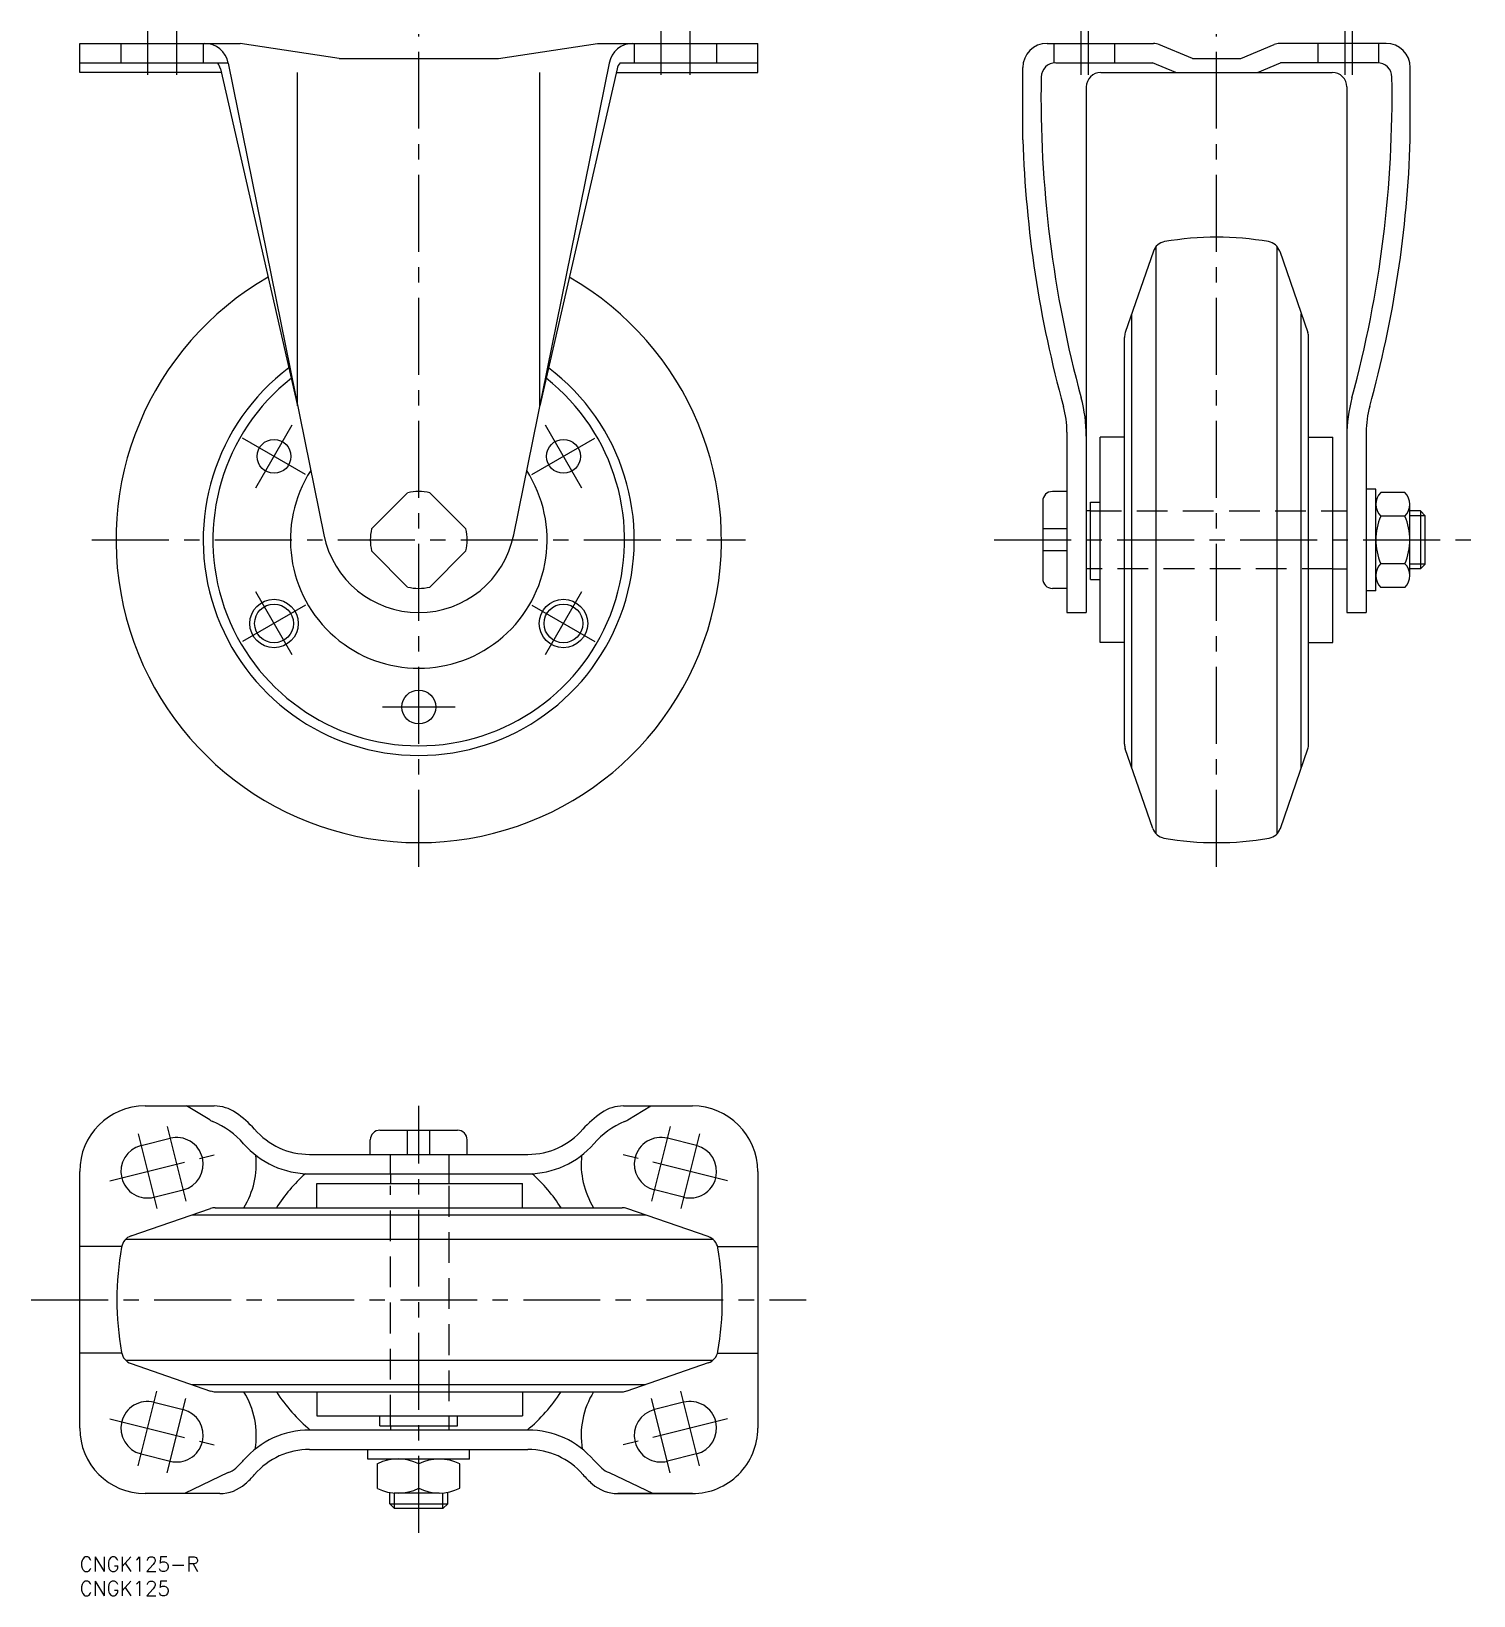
# Model space of a CAD drawing. Extents: x -10 to 288, y -8 to 315.
import ezdxf

# ---------------------------------------------------------------- set-up
doc = ezdxf.new("R2010")
doc.units = 0
doc.header["$LTSCALE"] = 0.5
doc.linetypes.add('CENTER', pattern=[50.8, 31.75, -6.35, 6.35, -6.35])
doc.linetypes.add('DASHED', pattern=[19.05, 12.7, -6.35])
doc.layers.get('0').update_dxf_attribs({"linetype": 'CONTINUOUS'})
for name, color, linetype in [('MSM_CENTER', 1, 'CENTER'), ('MSM_CONTINUOUS', 7, 'CONTINUOUS'), ('MSM_DASHED', 4, 'DASHED'), ('MSM_NARROW', 5, 'CONTINUOUS'), ('MSM_PART_NUMBER', 7, 'CONTINUOUS')]:
    doc.layers.add(name, color=color, linetype=linetype)
doc.styles.get("Standard").update_dxf_attribs({"font": 'txt.shx', "height": 3, "bigfont": 'bigfont.shx'})

# ---------------------------------------------------------------- blocks, each defined once
blk = doc.blocks.new('*U2')
at = {"layer": 'MSM_PART_NUMBER'}
blk.add_text('CNGK125-R', height=3, dxfattribs=at).set_placement((0, -3))
blk = doc.blocks.new('*U3')
at = {"layer": 'MSM_PART_NUMBER'}
blk.add_text('CNGK125', height=3, dxfattribs=at).set_placement((0, -8))

msp = doc.modelspace()

# ---------------------------------------------------------------- linework, layer by layer
for centre, radius, start, end in [((224.52, 268.58), 3, 99.8752, 160.9687), ((234.73, 209.96), 62.5, 80.1248, 99.8752), ((244.93, 268.58), 3, 19.0313, 80.1248)]:
    msp.add_arc(centre, radius, start, end)
at = {"layer": 'MSM_CENTER'}
for p, q in [((14, 314.96), (14, 305.96)), ((20, 314.96), (20, 305.96)), ((70, 142.46), (70, 314.36)), ((120, 314.96), (120, 305.96)), ((126, 314.96), (126, 305.96)), ((206.73, 314.96), (206.73, 305.96)), ((208.23, 314.96), (208.23, 305.96)), ((234.73, 142.46), (234.73, 314.36)), ((261.23, 314.96), (261.23, 305.96)), ((262.73, 314.96), (262.73, 305.96)), ((36.37, 220.72), (43.87, 233.71)), ((96.13, 233.71), (103.63, 220.72)), ((46.62, 223.46), (33.63, 230.96)), ((93.38, 223.46), (106.37, 230.96)), ((2.5, 209.96), (137.5, 209.96)), ((188.83, 209.96), (287.83, 209.96)), ((43.87, 186.22), (36.37, 199.21)), ((103.63, 199.21), (96.13, 186.22)), ((46.62, 196.46), (33.63, 188.96)), ((93.38, 196.46), (106.37, 188.96)), ((77.5, 175.46), (62.5, 175.46)), ((70, 5), (70, 93.1)), ((12.06, 87.36), (15.94, 71.84)), ((18.06, 88.86), (21.94, 73.34)), ((121.94, 88.86), (118.06, 73.34)), ((127.94, 87.36), (124.06, 71.84)), ((6.24, 77.66), (27.76, 83.04)), ((133.76, 77.66), (112.24, 83.04)), ((-10, 53.1), (150, 53.1)), ((12.06, 18.84), (15.94, 34.36)), ((18.06, 17.34), (21.94, 32.86)), ((121.94, 17.34), (118.06, 32.86)), ((127.94, 18.84), (124.06, 34.36)), ((6.24, 28.54), (27.76, 23.16)), ((133.76, 28.54), (112.24, 23.16))]:
    msp.add_line(p, q, dxfattribs=at)
at = {"layer": 'MSM_CONTINUOUS'}
for p, q in [((0, 312.46), (33.1, 312.46)), ((0, 306.46), (0, 312.46)), ((53.56, 309.36), (33.1, 312.46)), ((86.44, 309.36), (106.9, 312.46)), ((106.9, 312.46), (140, 312.46)), ((140, 306.46), (140, 312.46)), ((199.73, 312.46), (221.73, 312.46)), ((229.73, 309.36), (222.84, 312.24)), ((239.73, 309.36), (246.61, 312.24)), ((269.73, 312.46), (247.73, 312.46)), ((0, 308.46), (30.66, 308.46)), ((29.04, 307.21), (45, 237.65)), ((30.68, 308.41), (50.4, 210.99)), ((53.56, 309.36), (86.44, 309.36)), ((109.32, 308.41), (89.6, 210.99)), ((110.96, 307.21), (95, 237.65)), ((111.56, 308.46), (140, 308.46)), ((194.73, 292.57), (194.73, 307.46)), ((201.51, 308.46), (221.51, 308.46)), ((226.29, 306.46), (221.51, 308.46)), ((229.73, 309.36), (239.73, 309.36)), ((243.16, 306.46), (247.95, 308.46)), ((267.94, 308.46), (247.95, 308.46)), ((274.73, 292.58), (274.73, 307.46)), ((29.21, 306.46), (0, 306.46)), ((45, 237.65), (45, 306.46)), ((95, 237.65), (95, 306.46)), ((110.79, 306.46), (140, 306.46)), ((210.83, 306.46), (258.63, 306.46)), ((207.83, 303.46), (207.83, 194.96)), ((261.63, 303.46), (261.63, 194.96)), ((221.69, 269.56), (215.89, 252.76)), ((222.23, 149.29), (222.23, 270.51)), ((247.23, 149.29), (247.23, 270.51)), ((247.77, 269.56), (253.56, 252.76)), ((217.23, 162.93), (217.23, 256.63)), ((252.23, 162.93), (252.23, 256.63)), ((215.73, 167.78), (215.73, 251.78)), ((253.73, 167.78), (253.73, 251.78)), ((203.83, 232.21), (203.83, 194.96)), ((210.73, 188.75), (210.73, 231.18)), ((215.73, 231.18), (210.73, 231.18)), ((253.73, 231.18), (258.73, 231.18)), ((258.73, 188.75), (258.73, 231.18)), ((265.63, 232.21), (265.63, 194.96)), ((60.26, 212.25), (67.71, 219.7)), ((79.73, 212.25), (72.29, 219.7)), ((203.83, 219.96), (200.83, 219.96)), ((267.63, 220.46), (265.63, 220.46)), ((267.63, 199.46), (267.63, 220.46)), ((273.63, 219.76), (268.63, 219.77)), ((198.83, 217.96), (198.83, 201.96)), ((208.73, 201.78), (208.73, 217.78)), ((208.73, 217.78), (210.73, 217.78)), ((274.63, 202.61), (274.63, 217.31)), ((208.73, 215.96), (207.83, 215.96)), ((258.73, 215.96), (261.63, 215.96)), ((273.63, 214.87), (268.63, 214.87)), ((276.83, 215.96), (274.63, 215.96)), ((276.83, 215.96), (276.83, 203.96)), ((276.83, 215.96), (277.83, 214.96)), ((277.83, 204.96), (277.83, 214.96)), ((203.83, 212.25), (198.83, 212.25)), ((67.71, 200.23), (60.26, 207.68)), ((72.29, 200.23), (79.73, 207.68)), ((203.83, 207.68), (198.83, 207.68)), ((208.73, 203.96), (207.83, 203.96)), ((258.73, 203.96), (261.63, 203.96)), ((273.63, 205.05), (268.63, 205.05)), ((276.83, 203.96), (274.63, 203.96)), ((277.83, 204.96), (276.83, 203.96)), ((208.73, 201.78), (210.73, 201.78)), ((203.83, 199.96), (200.83, 199.96)), ((267.63, 199.46), (265.63, 199.46)), ((273.63, 200.16), (268.63, 200.15)), ((203.83, 194.96), (207.83, 194.96)), ((261.63, 194.96), (265.63, 194.96)), ((215.73, 188.75), (210.73, 188.75)), ((253.73, 188.75), (258.73, 188.75)), ((221.55, 150.39), (215.89, 166.81)), ((247.9, 150.39), (253.56, 166.81)), ((13.5, 93.1), (27.75, 93.1)), ((26.84, 90.22), (22.07, 93.1)), ((112.25, 93.1), (126.5, 93.1)), ((113.16, 90.22), (117.93, 93.1)), ((62, 88.1), (78, 88.1)), ((67.71, 83.1), (67.71, 88.1)), ((72.29, 83.1), (72.29, 88.1)), ((12.67, 84.94), (18.67, 86.44)), ((60, 83.1), (60, 86.1)), ((80, 83.1), (80, 86.1)), ((127.33, 84.94), (121.33, 86.44)), ((47.45, 83.1), (92.55, 83.1)), ((64.18, 79.1), (64.18, 83.1)), ((76.18, 83.1), (76.18, 79.1)), ((0, 26.6), (0, 79.6)), ((47.45, 79.1), (92.55, 79.1)), ((64.18, 79.1), (64.18, 77.1)), ((76.18, 79.1), (76.18, 77.1)), ((140, 79.6), (140, 26.6)), ((15.33, 74.26), (21.33, 75.76)), ((48.97, 77.1), (91.4, 77.1)), ((48.97, 72.1), (48.97, 77.1)), ((91.4, 72.1), (91.4, 77.1)), ((124.67, 74.26), (118.67, 75.76)), ((10.61, 66.27), (27.02, 71.94)), ((28, 72.1), (112, 72.1)), ((129.78, 66.14), (112.98, 71.94)), ((23.15, 70.6), (116.85, 70.6)), ((9.51, 65.6), (130.73, 65.6)), ((8.66, 64.1), (0, 64.1)), ((131.7, 64.1), (140, 64.1)), ((8.66, 42.1), (0, 42.1)), ((131.7, 42.1), (140, 42.1)), ((9.51, 40.6), (130.73, 40.6)), ((10.61, 39.93), (27.02, 34.26)), ((129.78, 40.06), (112.98, 34.26)), ((23.15, 35.6), (116.85, 35.6)), ((28, 34.1), (112, 34.1)), ((48.97, 34.1), (48.97, 29.1)), ((91.4, 34.1), (91.4, 29.1)), ((15.33, 31.94), (21.33, 30.44)), ((48.97, 29.1), (91.4, 29.1)), ((62, 27.1), (62, 29.1)), ((78, 27.1), (78, 29.1)), ((124.67, 31.94), (118.67, 30.44)), ((92.43, 26.2), (47.45, 26.2)), ((62, 27.1), (78, 27.1)), ((64.18, 27.1), (64.18, 26.2)), ((76.18, 27.1), (76.18, 26.2)), ((12.67, 21.26), (18.67, 19.76)), ((47.45, 22.2), (92.55, 22.2)), ((59.5, 20.2), (59.5, 22.2)), ((80.5, 20.2), (59.5, 20.2)), ((80.5, 20.2), (80.5, 22.2)), ((127.33, 21.26), (121.33, 19.76)), ((30.68, 17.42), (21.63, 13.1)), ((61.49, 14.14), (61.49, 19.26)), ((69.99, 14.2), (69.99, 19.2)), ((78.49, 14.2), (78.49, 19.2)), ((109.32, 17.42), (118.37, 13.1)), ((28.91, 13.1), (13.5, 13.1)), ((64, 11), (64, 13.32)), ((74.24, 13.2), (64.94, 13.2)), ((76, 11), (76, 13.36)), ((126.5, 13.1), (111.08, 13.1)), ((111.08, 13.1), (126.5, 13.1)), ((64, 11), (76, 11)), ((64, 11), (65, 10)), ((75, 10), (65, 10)), ((75, 10), (76, 11))]:
    msp.add_line(p, q, dxfattribs=at)
for centre, radius in [((40.12, 227.21), 3.5), ((99.88, 227.21), 3.5), ((40.12, 192.71), 5), ((99.88, 192.71), 5), ((40.12, 192.71), 4), ((99.88, 192.71), 4), ((70, 175.46), 3.5)]:
    msp.add_circle(centre, radius, dxfattribs=at)
for centre, radius, start, end in [((25.77, 307.46), 5, 10.8995, 89.9999), ((114.23, 307.46), 5, 90.0001, 169.1), ((199.73, 307.46), 5, 90, 180), ((221.73, 309.56), 2.9, 67.3172, 89.9968), ((247.73, 309.56), 2.9, 90.0006, 112.673), ((269.73, 307.46), 5, 0, 90), ((26.11, 306.56), 3, 12.4541, 39.2965), ((113.89, 306.56), 3, 140.7035, 167.546), ((201.51, 305.46), 3, 90, 179.0534), ((267.94, 305.46), 3, 0.9466, 90), ((436.59, 301.58), 238.11, 179.0534, 195.1719), ((210.83, 303.46), 3, 90, 180), ((258.63, 303.46), 3, 0, 90), ((32.86, 301.58), 238.11, 344.8286, 0.9466), ((429, 300.08), 234.39, 181.8351, 195.4833), ((40.43, 300.08), 234.42, 344.5172, 358.1664), ((70, 209.96), 62.5, 119.829, 60.1714), ((218.73, 251.78), 3, 160.9687, 180), ((250.73, 251.78), 3, 0, 19.0313), ((70, 209.96), 44.5, 127.0274, 52.9729), ((70, 209.96), 42.5, 128.2395, 51.7609), ((177.83, 231.41), 30, 360, 15.1719), ((291.63, 231.41), 30, 164.8286, 180), ((183.83, 232.21), 20, 0.0004, 15.3458), ((285.63, 232.21), 20, 164.654, 180), ((70, 209.96), 26.5, 147.275, 32.7262), ((70, 209.96), 10, 76.7883, 103.212), ((200.83, 217.96), 2, 90, 180), ((271.14, 217.32), 3.51, 135.654, 224.346), ((271.13, 217.31), 3.49, 315.531, 44.4691), ((280.17, 209.96), 12.54, 156.965, 203.035), ((262.08, 209.96), 12.54, 336.965, 23.0348), ((70, 214.96), 20, 191.445, 348.555), ((70, 209.96), 10, 166.788, 193.212), ((70, 209.96), 10, 346.789, 13.2115), ((271.14, 202.61), 3.51, 135.654, 224.346), ((271.13, 202.61), 3.49, 315.531, 44.4689), ((200.83, 201.96), 2, 180, 270), ((70, 209.96), 10, 256.789, 283.211), ((218.73, 167.78), 3, 180, 199.0313), ((250.73, 167.78), 3, 340.9687, 0), ((224.39, 151.37), 3, 199.0313, 259.9952), ((245.06, 151.37), 3, 280.0048, 340.9687), ((234.73, 209.96), 62.5, 259.9952, 280.0048), ((13.5, 79.6), 13.5, 90, 180), ((27.75, 85.1), 8, 55.7897, 90), ((21.06, 75.26), 19.9, 40.8775, 55.7897), ((118.94, 75.26), 19.9, 124.2103, 139.123), ((112.25, 85.1), 8, 90, 124.2103), ((126.5, 79.6), 13.5, 0, 90), ((29.42, 94.5), 5, 238.887, 247.557), ((21.06, 74.26), 16.9, 40.877, 67.557), ((47.45, 98.1), 15, 220.878, 270), ((62, 86.1), 2, 90, 180), ((78, 86.1), 2, 360, 90), ((92.55, 98.1), 15, 270, 319.122), ((118.94, 74.26), 16.9, 112.443, 139.123), ((110.58, 94.5), 5, 292.443, 301.113), ((14, 79.6), 5.5, 104.0362, 194), ((20, 81.1), 5.5, 14, 104.0362), ((47.45, 97.1), 18, 220.878, 270), ((92.55, 97.1), 18, 270, 319.122), ((120, 81.1), 5.5, 75.9638, 166), ((126, 79.6), 5.5, 346, 75.9638), ((20, 81.1), 5.5, 284.0362, 14), ((19.45, 81.1), 17.01, 328.053, 6.1471), ((120.55, 81.1), 17.01, 173.8503, 211.947), ((120, 81.1), 5.5, 166, 255.9638), ((14, 79.6), 5.5, 194, 284.0362), ((70, 53.1), 35, 131.9747, 147.1217), ((70, 53.1), 35, 32.8783, 48.0253), ((126, 79.6), 5.5, 255.9638, 346), ((28, 69.1), 3, 90, 109.0313), ((112, 69.1), 3, 70.9687, 90), ((11.59, 63.44), 3, 109.0313, 169.9952), ((128.8, 63.3), 3, 9.8752, 70.9687), ((70.18, 53.1), 62.5, 169.9952, 190.0048), ((70.18, 53.1), 62.5, 350.1248, 9.8752), ((11.59, 42.76), 3, 190.0048, 250.9687), ((128.8, 42.9), 3, 289.0313, 350.1248), ((28, 37.1), 3, 250.9687, 270), ((19.45, 25.1), 17.01, 350.4169, 31.947), ((70, 53.1), 35, 212.8783, 230.2258), ((70, 53.1), 35, 309.7742, 327.1217), ((120.55, 25.1), 17.01, 148.053, 189.586), ((112, 37.1), 3, 270, 289.0313), ((14, 26.6), 5.5, 75.9638, 166), ((20, 25.1), 5.5, 346, 75.9638), ((120, 25.1), 5.5, 104.0362, 194), ((126, 26.6), 5.5, 14, 104.0362), ((13.5, 26.6), 13.5, 180, 270), ((14, 26.6), 5.5, 166, 255.9638), ((47.45, 8.2), 18, 89.9999, 139.122), ((92.55, 8.2), 18, 40.8781, 90), ((126.5, 26.6), 13.5, 269.9963, 0), ((126, 26.6), 5.5, 284.0362, 14), ((20, 25.1), 5.5, 255.9638, 346), ((120, 25.1), 5.5, 194, 284.0362), ((21.06, 31.04), 16.9, 311.3, 319.123), ((47.45, 7.2), 15, 89.9999, 139.122), ((65.68, 10.7), 9.53, 63.135, 116.097), ((74.24, 10.67), 9.53, 63.519, 116.481), ((92.55, 7.2), 15, 40.8781, 90), ((118.94, 31.04), 16.9, 220.8781, 228.7011), ((28.91, 22.1), 5, 290.6495, 311.299), ((21.06, 30.04), 19.9, 311.3, 319.123), ((118.94, 30.04), 19.9, 220.877, 228.7), ((111.09, 22.1), 5, 228.7021, 249.3516), ((28.91, 21.1), 8, 270, 311.299), ((65.68, 22.7), 9.53, 243.903, 296.8651), ((74.24, 22.73), 9.53, 243.519, 296.4806), ((111.08, 21.1), 8, 228.701, 270)]:
    msp.add_arc(centre, radius, start, end, dxfattribs=at)
at = {"layer": 'MSM_DASHED'}
for p, q in [((8.5, 312.46), (8.5, 308.46)), ((25.5, 312.46), (25.5, 308.46)), ((114.5, 312.46), (114.5, 308.46)), ((131.5, 312.46), (131.5, 308.46)), ((201.23, 308.45), (201.23, 312.46)), ((213.73, 308.46), (213.73, 312.46)), ((255.73, 308.46), (255.73, 312.46)), ((268.23, 308.45), (268.23, 312.46)), ((208.73, 215.96), (258.73, 215.96)), ((258.73, 203.96), (208.73, 203.96)), ((64.18, 27.1), (64.18, 76.6)), ((76.18, 76.6), (76.18, 27.1))]:
    msp.add_line(p, q, dxfattribs=at)
at = {"layer": 'MSM_NARROW'}
for p, q in [((277.83, 214.96), (274.63, 214.96)), ((277.83, 204.96), (274.63, 204.96)), ((65, 10), (65, 13.2)), ((75, 10), (75, 13.2))]:
    msp.add_line(p, q, dxfattribs=at)

# ---------------------------------------------------------------- block references
at = {"layer": 'MSM_CONTINUOUS'}
for name in ['*U2', '*U3']:
    msp.add_blockref(name, (0, 0), dxfattribs=at)

doc.saveas('drawing.dxf')
